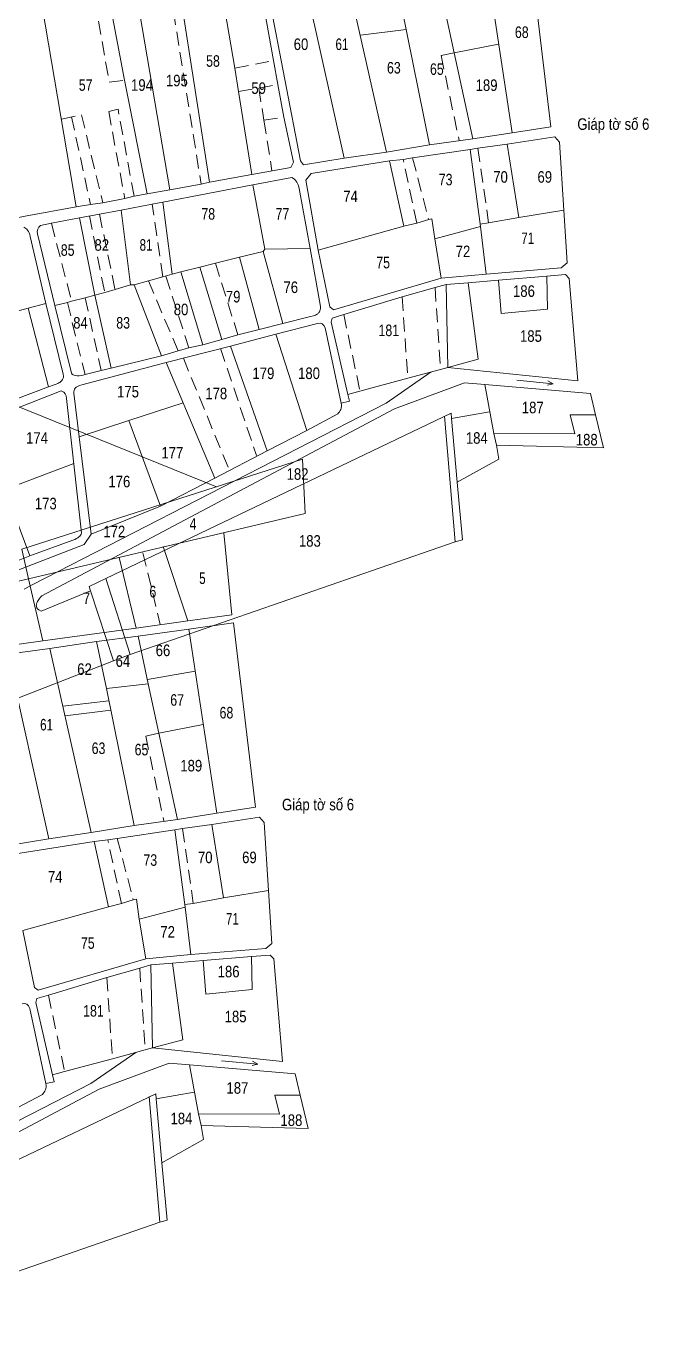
# Model space of a CAD drawing. Header units: metres. Extents: x 550675 to 552313, y 1840051 to 1841549.
# Drawn here: x 551936 to 552313, y 1840235 to 1841029 of the extents above; entities that cross this region are included whole.
import ezdxf
from ezdxf.enums import TextEntityAlignment as Align

# ---------------------------------------------------------------- set-up
doc = ezdxf.new("R2010")
doc.units = ezdxf.units.M
doc.header["$LTSCALE"] = 2.8
doc.linetypes.add('MEDIUM_DASHED', pattern=[4.5, 3, -1.5])
doc.layers.add('25', color=7, linetype='Continuous', lineweight=13)

msp = doc.modelspace()

# ---------------------------------------------------------------- linework, layer by layer
at = {"layer": '25'}
for p, q in [((552240.43, 1841079.42), (552253.8, 1840967.52)), ((552213.4, 1841075.42), (552230.29, 1840963.95)), ((552129.12, 1841063.8), (552154.14, 1840952.15)), ((552128.5, 1840948.43), (552103.71, 1841060.25)), ((552028.58, 1841050.8), (552046.95, 1840933.91)), ((552053.69, 1841053.24), (552062.28, 1841003.06)), ((552101.98, 1840946.82), (552081.61, 1841052.66)), ((551966.01, 1840919.08), (551945.4, 1841040.37)), ((552002.68, 1841047.31), (552022.8, 1840929.24)), ((552188.69, 1841042.35), (552195.17, 1841012.41)), ((552163.37, 1841039.51), (552180.29, 1840956.5)), ((552166.09, 1841026.46), (552138.32, 1841022.99)), ((552195.17, 1841012.41), (552221.97, 1841017.63)), ((552195.17, 1841012.41), (552206.41, 1840960.17)), ((552062.28, 1841003.06), (552064.37, 1840988.95)), ((552072.59, 1840938.6), (552064.37, 1840988.95)), ((552206.41, 1840960.17), (552230.29, 1840963.95)), ((552256.13, 1840961.5), (552227.31, 1840957)), ((552230.29, 1840963.95), (552253.8, 1840967.52)), ((552258.91, 1840958.22), (552256.13, 1840961.5)), ((552154.14, 1840952.15), (552180.29, 1840956.5)), ((552169.93, 1840948.69), (552204.9, 1840953.82)), ((552180.29, 1840956.5), (552206.41, 1840960.17)), ((552204.9, 1840953.82), (552209.49, 1840954.59)), ((552209.49, 1840954.59), (552227.31, 1840957)), ((552261.64, 1840917.03), (552258.91, 1840958.22)), ((552097.73, 1840946.06), (552096.24, 1840942.93)), ((552101.98, 1840946.82), (552103.74, 1840944.38)), ((552103.74, 1840944.38), (552128.5, 1840948.43)), ((552108.42, 1840939.25), (552156.03, 1840946.8)), ((552128.5, 1840948.43), (552154.14, 1840952.15)), ((552156.03, 1840946.8), (552164.27, 1840947.79)), ((552164.27, 1840947.79), (552169.93, 1840948.69)), ((552046.95, 1840933.91), (552072.59, 1840938.6)), ((552072.59, 1840938.6), (552096.24, 1840942.93)), ((552008.99, 1840926.81), (552022.8, 1840929.24)), ((552022.8, 1840929.24), (552041.78, 1840932.82)), ((552041.78, 1840932.82), (552046.95, 1840933.91)), ((552073.14, 1840932.31), (552080.46, 1840893.36)), ((551982.15, 1840921.45), (551995.47, 1840924.13)), ((551995.47, 1840924.13), (552001.13, 1840925.52)), ((552001.13, 1840925.52), (552008.99, 1840926.81)), ((551993.25, 1840917.07), (551998.9, 1840871.66)), ((552263.68, 1840884.98), (552261.64, 1840917.03)), ((552112.8, 1840892.79), (552164.67, 1840907.24)), ((552172.52, 1840909.13), (552179.7, 1840911.32)), ((552179.7, 1840911.32), (552181.55, 1840911.75)), ((552181.55, 1840911.75), (552183.34, 1840899.63)), ((552183.34, 1840899.63), (552211.13, 1840907.02)), ((552216.03, 1840909.25), (552210.95, 1840908.53)), ((552234.45, 1840912.52), (552216.03, 1840909.25)), ((551947.68, 1840860.48), (551938.13, 1840901.07)), ((552187.32, 1840875.68), (552183.34, 1840899.63)), ((552064.96, 1840888.52), (552079.48, 1840891.91)), ((552080.46, 1840893.36), (552079.48, 1840891.91)), ((552079.48, 1840891.91), (552091.39, 1840848.35)), ((552080.46, 1840893.36), (552107.85, 1840893.75)), ((552119.75, 1840858.33), (552112.8, 1840892.79)), ((552040.93, 1840882.47), (552054.25, 1840838.65)), ((552064.96, 1840888.52), (552076.96, 1840844.72)), ((552214.65, 1840878.22), (552259.94, 1840881.99)), ((552263.68, 1840884.98), (552259.94, 1840881.99)), ((552029.47, 1840879.59), (552042.88, 1840835.35)), ((552187.32, 1840875.68), (552214.65, 1840878.22)), ((552221.98, 1840874.56), (552223.58, 1840854.29)), ((552264.82, 1840875.62), (552262.69, 1840877.95)), ((552270.14, 1840813.45), (552264.82, 1840875.62)), ((551977.45, 1840865.51), (551987.2, 1840821.19)), ((552001.17, 1840871.8), (552017.8, 1840828.65)), ((552190.29, 1840871.91), (552191.35, 1840821.66)), ((552203.54, 1840873.02), (552209.75, 1840826.62)), ((552051.13, 1840749.3), (551782.39, 1840857.87)), ((551895.56, 1840846.35), (551936.97, 1840857.64)), ((551936.97, 1840857.64), (551947.68, 1840860.48)), ((551936.97, 1840857.64), (551949.34, 1840809.97)), ((551947.68, 1840860.48), (551958.2, 1840817.54)), ((552091.39, 1840848.35), (552108.14, 1840852.52)), ((552059.58, 1840834.52), (552087.01, 1840841.73)), ((552087.01, 1840841.73), (552112.31, 1840848.28)), ((552087.01, 1840841.73), (552105.78, 1840783.5)), ((552116.89, 1840845.56), (552126.66, 1840799.97)), ((552059.58, 1840834.52), (552020.57, 1840824.55)), ((551969.48, 1840811.13), (552020.57, 1840824.55)), ((552020.57, 1840824.55), (552050.09, 1840754.51)), ((552181.27, 1840818.89), (552153.97, 1840799.98)), ((552191.35, 1840821.66), (552270.14, 1840813.45)), ((551911.7, 1840795.66), (551949.34, 1840809.97)), ((551949.34, 1840809.97), (551952.79, 1840811.18)), ((552159.05, 1840796.62), (552201.5, 1840812.35)), ((552201.5, 1840812.35), (552213.65, 1840811.37)), ((552277.73, 1840805.82), (552213.65, 1840811.37)), ((552255.11, 1840811.75), (552233.12, 1840813.83)), ((552251.72, 1840810.98), (552255.11, 1840811.75)), ((552251.94, 1840813.61), (552255.11, 1840811.75)), ((551969.25, 1840721.3), (551960.19, 1840802.87)), ((552138.06, 1840807.3), (552130.76, 1840805.28)), ((552159.05, 1840796.62), (551945.32, 1840683.22)), ((551983.97, 1840693.64), (552193.32, 1840793.88)), ((551997.89, 1840789.45), (552030.83, 1840800.13)), ((552193.6, 1840790.69), (552216.56, 1840794.76)), ((552105.78, 1840783.5), (552124.56, 1840793.41)), ((552189.24, 1840792.17), (552195.69, 1840715.99)), ((552081.84, 1840771.07), (552105.78, 1840783.5)), ((552219.22, 1840781.66), (552268.21, 1840781.45)), ((552285.66, 1840772.82), (552220.81, 1840774.54)), ((551923.01, 1840747.73), (551964.69, 1840763.33)), ((551933.13, 1840711.4), (552103.22, 1840765.99)), ((552103.22, 1840765.99), (552104.92, 1840733.11)), ((552017.09, 1840737.43), (552050.09, 1840754.51)), ((551923.01, 1840747.73), (551937.97, 1840707.4)), ((552200.19, 1840717.13), (552197.06, 1840752.05)), ((551937.24, 1840693.55), (552104.92, 1840733.11)), ((551975.08, 1840720.54), (552017.09, 1840737.43)), ((551964.08, 1840716.93), (551937.97, 1840707.4)), ((551970.97, 1840714.24), (551975.08, 1840720.54)), ((551998.84, 1840647.69), (552195.69, 1840715.99)), ((552060.47, 1840671.56), (552055.48, 1840721.28)), ((552195.69, 1840715.99), (552200.19, 1840717.13)), ((551914.96, 1840698.33), (551937.97, 1840707.4)), ((551937.24, 1840693.55), (551933.13, 1840711.4)), ((552033.7, 1840667.92), (552018.84, 1840712.99)), ((552002.39, 1840663.61), (551992.06, 1840706.41)), ((551937.24, 1840693.55), (551896.46, 1840684.19)), ((551945.92, 1840655.85), (551937.24, 1840693.55)), ((551973.92, 1840688.76), (551983.97, 1840693.64)), ((551983.97, 1840693.64), (551998.84, 1840647.69)), ((551974.78, 1840686.19), (551944.82, 1840673.92)), ((551973.92, 1840688.76), (551974.78, 1840686.19)), ((551974.78, 1840686.19), (551988.64, 1840643.86)), ((552034.39, 1840662.88), (552061.42, 1840666.88)), ((552061.42, 1840666.88), (552074.79, 1840554.98)), ((552034.39, 1840662.88), (552051.28, 1840551.41)), ((551924.7, 1840647.71), (551950.11, 1840651.26)), ((551950.11, 1840651.26), (551978.28, 1840655.46)), ((551950.11, 1840651.26), (551975.13, 1840539.61)), ((551814.98, 1840575.67), (551988.64, 1840643.86)), ((551949.49, 1840535.89), (551924.7, 1840647.71)), ((551988.64, 1840643.86), (551998.84, 1840647.69)), ((552009.23, 1840632.54), (552038.19, 1840637.53)), ((551984.36, 1840626.97), (552009.68, 1840629.81)), ((552009.68, 1840629.81), (552016.16, 1840599.87)), ((551958.01, 1840616.19), (551985.83, 1840619.54)), ((551984.36, 1840626.97), (552001.28, 1840543.96)), ((551987.08, 1840613.92), (551959.31, 1840610.45)), ((552016.16, 1840599.87), (552042.96, 1840605.09)), ((552016.16, 1840599.87), (552027.4, 1840547.63)), ((552027.4, 1840547.63), (552051.28, 1840551.41)), ((552077.12, 1840548.96), (552048.3, 1840544.46)), ((552051.28, 1840551.41), (552074.79, 1840554.98)), ((552079.9, 1840545.68), (552077.12, 1840548.96)), ((551975.13, 1840539.61), (552001.28, 1840543.96)), ((551990.92, 1840536.15), (552025.89, 1840541.28)), ((552001.28, 1840543.96), (552027.4, 1840547.63)), ((552025.89, 1840541.28), (552030.48, 1840542.05)), ((552030.48, 1840542.05), (552048.3, 1840544.46)), ((552082.63, 1840504.49), (552079.9, 1840545.68)), ((551924.73, 1840531.84), (551949.49, 1840535.89)), ((551929.41, 1840526.71), (551977.02, 1840534.26)), ((551949.49, 1840535.89), (551975.13, 1840539.61)), ((551977.02, 1840534.26), (551985.26, 1840535.25)), ((551985.26, 1840535.25), (551990.92, 1840536.15)), ((552084.67, 1840472.44), (552082.63, 1840504.49)), ((551933.79, 1840480.25), (551985.66, 1840494.7)), ((551993.51, 1840496.59), (552000.69, 1840498.78)), ((552000.69, 1840498.78), (552002.54, 1840499.21)), ((552002.54, 1840499.21), (552004.33, 1840487.09)), ((552004.33, 1840487.09), (552032.12, 1840494.48)), ((552037.02, 1840496.71), (552031.94, 1840495.99)), ((552055.44, 1840499.98), (552037.02, 1840496.71)), ((552008.31, 1840463.14), (552004.33, 1840487.09)), ((551940.74, 1840445.79), (551933.79, 1840480.25)), ((552035.64, 1840465.68), (552080.93, 1840469.45)), ((552084.67, 1840472.44), (552080.93, 1840469.45)), ((552008.31, 1840463.14), (552035.64, 1840465.68)), ((552024.53, 1840460.48), (552030.74, 1840414.08)), ((552042.97, 1840462.02), (552044.57, 1840441.75)), ((552085.81, 1840463.08), (552083.68, 1840465.41)), ((552091.13, 1840400.91), (552085.81, 1840463.08)), ((552011.28, 1840459.37), (552012.34, 1840409.12)), ((551937.88, 1840433.02), (551947.65, 1840387.43)), ((552002.26, 1840406.35), (551974.96, 1840387.44)), ((552012.34, 1840409.12), (552091.13, 1840400.91)), ((551980.04, 1840384.08), (552022.49, 1840399.81)), ((552022.49, 1840399.81), (552034.64, 1840398.83)), ((552098.72, 1840393.28), (552034.64, 1840398.83)), ((552076.1, 1840399.21), (552054.11, 1840401.29)), ((552072.71, 1840398.44), (552076.1, 1840399.21)), ((552072.93, 1840401.07), (552076.1, 1840399.21)), ((551959.05, 1840394.76), (551951.75, 1840392.74)), ((551980.04, 1840384.08), (551766.31, 1840270.68)), ((551804.96, 1840281.1), (552014.31, 1840381.34)), ((552014.59, 1840378.15), (552037.55, 1840382.22)), ((551926.77, 1840370.96), (551945.55, 1840380.87)), ((552010.23, 1840379.63), (552016.68, 1840303.45)), ((552040.21, 1840369.12), (552089.2, 1840368.91)), ((552106.65, 1840360.28), (552041.8, 1840362)), ((552021.18, 1840304.59), (552018.05, 1840339.51)), ((551819.83, 1840235.15), (552016.68, 1840303.45)), ((552016.68, 1840303.45), (552021.18, 1840304.59))]:
    msp.add_line(p, q, dxfattribs=at)
at = {"layer": '25', "linetype": 'MEDIUM_DASHED'}
for p, q in [((552023, 1841050.05), (552041.78, 1840932.82)), ((551977.35, 1841044.06), (551986.06, 1840994.61)), ((552187.19, 1841010.71), (552195.17, 1841012.41)), ((552187.19, 1841010.71), (552198.15, 1840959.26)), ((552062.28, 1841003.06), (552085.71, 1841007.65)), ((551986.06, 1840994.61), (551995.4, 1840995.8)), ((552076.76, 1840990.97), (552079.78, 1840971.51)), ((551985.76, 1840976.78), (551995.47, 1840924.13)), ((551963.3, 1840973.6), (551974.7, 1840920.35)), ((552079.78, 1840971.51), (552091.97, 1840973.32)), ((552079.78, 1840971.51), (552084.74, 1840940.85)), ((552209.49, 1840954.59), (552216.03, 1840909.25)), ((552172.52, 1840909.13), (552164.27, 1840947.79)), ((552169.93, 1840948.69), (552179.7, 1840911.32)), ((552018.64, 1840876.54), (552012.21, 1840920.69)), ((551974.15, 1840913.48), (551983.35, 1840867.04)), ((551980.21, 1840914.58), (551989.61, 1840868.9)), ((551951.04, 1840909.02), (551963.3, 1840861.74)), ((552050.4, 1840884.85), (552064.03, 1840841.48)), ((552009.85, 1840874.14), (552027.85, 1840831.63)), ((552020.38, 1840876.92), (552034.35, 1840833.55)), ((552183.58, 1840870.02), (552186.9, 1840820.46)), ((551960.71, 1840861.07), (551971.44, 1840817.35)), ((551971.55, 1840863.88), (551981.21, 1840819.73)), ((552163.64, 1840864.39), (552167.03, 1840815.11)), ((552128.25, 1840853.7), (552138.06, 1840807.3)), ((552031, 1840827.23), (552058.96, 1840759.14)), ((552053.48, 1840833.15), (552075.34, 1840768.16)), ((552006.48, 1840709.33), (552017.04, 1840665.82)), ((552008.18, 1840598.17), (552016.16, 1840599.87)), ((552008.18, 1840598.17), (552019.14, 1840546.72)), ((552030.48, 1840542.05), (552037.02, 1840496.71)), ((551993.51, 1840496.59), (551985.26, 1840535.25)), ((551990.92, 1840536.15), (552000.69, 1840498.78)), ((552004.57, 1840457.48), (552007.89, 1840407.92)), ((551984.63, 1840451.85), (551988.02, 1840402.57)), ((551949.24, 1840441.16), (551959.05, 1840394.76))]:
    msp.add_line(p, q, dxfattribs=at)
at = {"layer": '25'}
for points in [[(552023, 1841050.05), (552028.58, 1841050.8), (552053.69, 1841053.24), (552075.13, 1841056), (552077.47, 1841052.92), (552085.71, 1841007.65), (552088.34, 1840993.24), (552091.97, 1840973.32), (552097.73, 1840946.06)], [(551985.97, 1841045.05), (551995.4, 1840995.8), (552008.99, 1840926.81)], [(551982.15, 1840921.45), (551974.7, 1840920.35), (551966.01, 1840919.08), (551935.15, 1840913.26), (551927.35, 1840911.79), (551919.56, 1840910.32), (551909.2, 1840908.36), (551882.8, 1840903.96), (551857.5, 1840899.75), (551831.77, 1840895.46), (551800.63, 1840890.27), (551783.9, 1840887.48), (551780.42, 1840890.19), (551759.3, 1841015.78), (551760.69, 1841019.06), (551778.78, 1841021.14), (551815.89, 1841025.43), (551824.54, 1841026.43), (551841.49, 1841028.38), (551867.54, 1841031.39)], [(552204.9, 1840953.82), (552211.13, 1840907.02), (552214.65, 1840878.22)], [(552261.64, 1840917.03), (552234.45, 1840912.52), (552227.31, 1840957)], [(552156.03, 1840946.8), (552164.67, 1840907.24), (552172.52, 1840909.13)], [(552096.84, 1840936.83), (552073.14, 1840932.31), (552018.57, 1840921.9), (552012.21, 1840920.69), (551993.25, 1840917.07), (551980.21, 1840914.58), (551968.12, 1840912.28), (551951.04, 1840909.02), (551944.5, 1840907.77)], [(552108.42, 1840939.25), (552105.34, 1840935.23), (552112.8, 1840892.79)], [(552101.28, 1840930.03), (552107.85, 1840893.75), (552114.22, 1840858.56)], [(552064.96, 1840888.52), (552050.4, 1840884.85), (552040.93, 1840882.47), (552029.47, 1840879.59), (552024.19, 1840878.26), (552018.57, 1840921.9)], [(552024.19, 1840878.26), (552018.64, 1840876.54), (552001.17, 1840871.8), (551998.9, 1840871.66), (551989.61, 1840868.9), (551983.35, 1840867.04), (551977.45, 1840865.51), (551968.12, 1840912.28)], [(551942.53, 1840902.63), (551953.19, 1840859.13), (551963.24, 1840818.1)], [(552119.75, 1840858.33), (552122.04, 1840856.55), (552187.32, 1840875.68)], [(552262.69, 1840877.95), (552251.28, 1840877), (552221.98, 1840874.56), (552203.54, 1840873.02), (552190.29, 1840871.91), (552183.58, 1840870.02), (552163.64, 1840864.39), (552128.25, 1840853.7), (552121.25, 1840851.58), (552120.65, 1840849.08), (552130.76, 1840805.28), (552131.71, 1840801.14), (552126.66, 1840799.97)], [(552223.58, 1840854.29), (552251.7, 1840856.97), (552251.28, 1840877)], [(551953.19, 1840859.13), (551960.71, 1840861.07), (551963.3, 1840861.74), (551971.55, 1840863.88), (551977.45, 1840865.51)], [(552091.39, 1840848.35), (552076.96, 1840844.72), (552064.03, 1840841.48), (552054.25, 1840838.65), (552042.88, 1840835.35), (552034.35, 1840833.55), (552027.85, 1840831.63), (552017.8, 1840828.65), (551987.2, 1840821.19), (551981.21, 1840819.73), (551971.44, 1840817.35)], [(552059.58, 1840834.52), (552081.84, 1840771.07), (552050.09, 1840754.51)], [(552138.06, 1840807.3), (552167.03, 1840815.11), (552186.9, 1840820.46), (552191.35, 1840821.66), (552209.75, 1840826.62)], [(552213.65, 1840811.37), (552219.22, 1840781.66), (552220.81, 1840774.54)], [(551957.04, 1840807.35), (551912.08, 1840789.91), (551886.3, 1840779.92), (551873.75, 1840775.05), (551862.8, 1840770.8), (551817.7, 1840754.03)], [(551975.08, 1840720.54), (551967.82, 1840779.52), (551964.56, 1840806.04)], [(552277.73, 1840805.82), (552280.81, 1840793), (552285.66, 1840772.82)], [(551934.6, 1840687.2), (551939.78, 1840690.05), (552153.97, 1840799.98)], [(552220.81, 1840774.54), (552222.2, 1840766.02), (552197.06, 1840752.05), (552193.6, 1840790.69), (552193.32, 1840793.88)], [(551967.82, 1840779.52), (551997.89, 1840789.45), (552017.09, 1840737.43)], [(552280.81, 1840793), (552265.48, 1840793), (552268.21, 1840781.45)], [(551970.97, 1840714.24), (551917.05, 1840693.45), (551891.47, 1840683.31)], [(552060.47, 1840671.56), (552033.7, 1840667.92), (552002.39, 1840663.61), (551945.92, 1840655.85), (551898.16, 1840649.27)], [(552009.68, 1840629.81), (552003.55, 1840658.77), (552034.39, 1840662.88)], [(552003.55, 1840658.77), (551978.28, 1840655.46), (551984.36, 1840626.97)], [(552025.89, 1840541.28), (552032.12, 1840494.48), (552035.64, 1840465.68)], [(552082.63, 1840504.49), (552055.44, 1840499.98), (552048.3, 1840544.46)], [(551977.02, 1840534.26), (551985.66, 1840494.7), (551993.51, 1840496.59)], [(551940.74, 1840445.79), (551943.03, 1840444.01), (552008.31, 1840463.14)], [(552083.68, 1840465.41), (552072.27, 1840464.46), (552042.97, 1840462.02), (552024.53, 1840460.48), (552011.28, 1840459.37), (552004.57, 1840457.48), (551984.63, 1840451.85), (551949.24, 1840441.16), (551942.24, 1840439.04), (551941.64, 1840436.54), (551951.75, 1840392.74), (551952.7, 1840388.6), (551947.65, 1840387.43)], [(552044.57, 1840441.75), (552072.69, 1840444.43), (552072.27, 1840464.46)], [(551959.05, 1840394.76), (551988.02, 1840402.57), (552007.89, 1840407.92), (552012.34, 1840409.12), (552030.74, 1840414.08)], [(552034.64, 1840398.83), (552040.21, 1840369.12), (552041.8, 1840362)], [(552098.72, 1840393.28), (552101.8, 1840380.46), (552106.65, 1840360.28)], [(551755.59, 1840274.66), (551760.77, 1840277.51), (551974.96, 1840387.44)], [(552041.8, 1840362), (552043.19, 1840353.48), (552018.05, 1840339.51), (552014.59, 1840378.15), (552014.31, 1840381.34)], [(552101.8, 1840380.46), (552086.47, 1840380.46), (552089.2, 1840368.91)]]:
    msp.add_lwpolyline(points, dxfattribs=at)
at = {"layer": '25', "linetype": 'MEDIUM_DASHED'}
for points in [[(552064.37, 1840988.95), (552076.76, 1840990.97), (552088.34, 1840993.24)], [(552001.13, 1840925.52), (551991.43, 1840978.17), (551985.76, 1840976.78)], [(551957.14, 1840972.21), (551969.26, 1840974.79), (551982.15, 1840921.45)]]:
    msp.add_lwpolyline(points, dxfattribs=at)
at = {"layer": '25'}
for points in [[(552096.84, 1840936.83), (552099.44, 1840935.2), (552100.68, 1840933.31), (552101.28, 1840930.03)], [(551934.28, 1840906.66), (551936.05, 1840905.74), (551937.53, 1840904.47), (551938.13, 1840901.07)], [(551944.5, 1840907.77), (551942.98, 1840906.35), (551942.08, 1840904.71), (551942.53, 1840902.63)], [(552114.22, 1840858.56), (552114.22, 1840856.79), (552113.45, 1840855.13), (552112.41, 1840853.96), (552111.04, 1840853.24), (552108.14, 1840852.52)], [(552116.89, 1840845.56), (552115.96, 1840848.03), (552114.89, 1840849.02), (552112.31, 1840848.28)], [(551958.2, 1840817.54), (551958.63, 1840815.85), (551957.74, 1840814.07), (551956.27, 1840812.45), (551954.59, 1840811.79), (551952.79, 1840811.18)], [(551971.44, 1840817.35), (551968.66, 1840816.19), (551965.03, 1840816.76), (551963.71, 1840817.18), (551963.24, 1840818.1)], [(551964.56, 1840806.04), (551964.56, 1840808.62), (551965.28, 1840809.76), (551969.48, 1840811.13)], [(551957.04, 1840807.35), (551959.28, 1840806.43), (551960.19, 1840805.01), (551960.19, 1840802.87)], [(552124.56, 1840793.41), (552126.06, 1840795.18), (552127.3, 1840796.92), (552126.66, 1840799.97)], [(551969.25, 1840721.3), (551968.65, 1840719.42), (551967.38, 1840718.14), (551964.08, 1840716.93)], [(551944.82, 1840673.92), (551942.66, 1840674.86), (551941.85, 1840676.58), (551941.85, 1840678.36), (551942.71, 1840680.09), (551944.13, 1840682.07), (551945.32, 1840683.22)], [(551937.88, 1840433.02), (551936.95, 1840435.49), (551935.88, 1840436.48), (551933.3, 1840435.74)], [(551945.55, 1840380.87), (551947.05, 1840382.64), (551948.29, 1840384.38), (551947.65, 1840387.43)]]:
    msp.add_open_spline(points, degree=3, dxfattribs=at)

# ---------------------------------------------------------------- texts
for s, width, p in [('68', 0.8, (552236.14, 1841021.36)), ('60', 0.85, (552102.315, 1841014.08)), ('61', 0.75, (552127.125, 1841014.08)), ('58', 0.8, (552048.98, 1841003.91)), ('63', 0.8, (552158.605, 1840999.81)), ('65', 0.8, (552184.66, 1840998.99)), ('57', 0.8, (551971.81, 1840989.34)), ('194', 0.85, (552005.935, 1840989.34)), ('195', 0.85, (552027.07, 1840992.07)), ('59', 0.85, (552076.67, 1840987.45)), ('189', 0.85, (552214.8, 1840989.25)), ('Giáp tờ số 6', 0.85, (552291.64, 1840965.66)), ('73', 0.8, (552189.975, 1840932.03)), ('70', 0.85, (552223.265, 1840933.63)), ('69', 0.85, (552250.08, 1840933.63)), ('74', 0.85, (552132.345, 1840921.84)), ('78', 0.8, (552046.1, 1840911.22)), ('77', 0.8, (552091.06, 1840911.22)), ('82', 0.85, (551981.585, 1840892.39)), ('81', 0.75, (552008.395, 1840892.39)), ('71', 0.75, (552239.745, 1840896.43)), ('85', 0.8, (551960.89, 1840889.3)), ('72', 0.85, (552200.505, 1840888.5)), ('75', 0.8, (552152.1, 1840881.71)), ('76', 0.85, (552096.125, 1840866.74)), ('79', 0.85, (552061.19, 1840861.05)), ('186', 0.85, (552237.455, 1840864.41)), ('80', 0.85, (552029.615, 1840853.3)), ('84', 0.85, (551968.665, 1840845.19)), ('83', 0.8, (551994.515, 1840845.19)), ('181', 0.8, (552155.535, 1840840.61)), ('185', 0.85, (552241.7, 1840837.16)), ('179', 0.85, (552079.55, 1840814.59)), ('180', 0.85, (552107.175, 1840814.59)), ('175', 0.85, (551997.48, 1840803.44)), ('178', 0.85, (552050.94, 1840802.34)), ('187', 0.85, (552242.8, 1840793.86)), ('174', 0.85, (551942.315, 1840775.39)), ('184', 0.85, (552208.885, 1840775.36)), ('188', 0.85, (552275.51, 1840774.34)), ('177', 0.85, (552024.37, 1840766.44)), ('176', 0.85, (551992.215, 1840748.96)), ('182', 0.85, (552100.245, 1840753.5)), ('173', 0.85, (551947.635, 1840735.6)), ('172', 0.85, (551989.155, 1840718.68)), ('4', 0.8, (552036.87, 1840723.2)), ('183', 0.85, (552107.695, 1840712.95)), ('5', 0.75, (552042.565, 1840690.35)), ('7', 0.8, (551972.375, 1840678.16)), ('6', 0.8, (552012.53, 1840682.22)), ('66', 0.85, (552018.665, 1840646.63)), ('64', 0.85, (551994.365, 1840640.12)), ('62', 0.85, (551971.125, 1840635.24)), ('67', 0.8, (552027.26, 1840616.54)), ('68', 0.8, (552057.13, 1840608.82)), ('61', 0.75, (551948.115, 1840601.54)), ('63', 0.8, (551979.595, 1840587.27)), ('65', 0.8, (552005.65, 1840586.45)), ('189', 0.85, (552035.79, 1840576.71)), ('Giáp tờ số 6', 0.85, (552112.63, 1840553.12)), ('73', 0.8, (552010.965, 1840519.49)), ('70', 0.85, (552044.255, 1840521.09)), ('69', 0.85, (552071.07, 1840521.09)), ('74', 0.85, (551953.335, 1840509.3)), ('71', 0.75, (552060.735, 1840483.89)), ('72', 0.85, (552021.495, 1840475.96)), ('75', 0.8, (551973.09, 1840469.17)), ('186', 0.85, (552058.445, 1840451.87)), ('181', 0.8, (551976.525, 1840428.07)), ('185', 0.85, (552062.69, 1840424.62)), ('187', 0.85, (552063.79, 1840381.32)), ('184', 0.85, (552029.875, 1840362.82)), ('188', 0.85, (552096.5, 1840361.8))]:
    msp.add_text(s, height=7, dxfattribs=dict(at, width=width)).set_placement(p, align=Align.CENTER)

doc.saveas('drawing.dxf')
